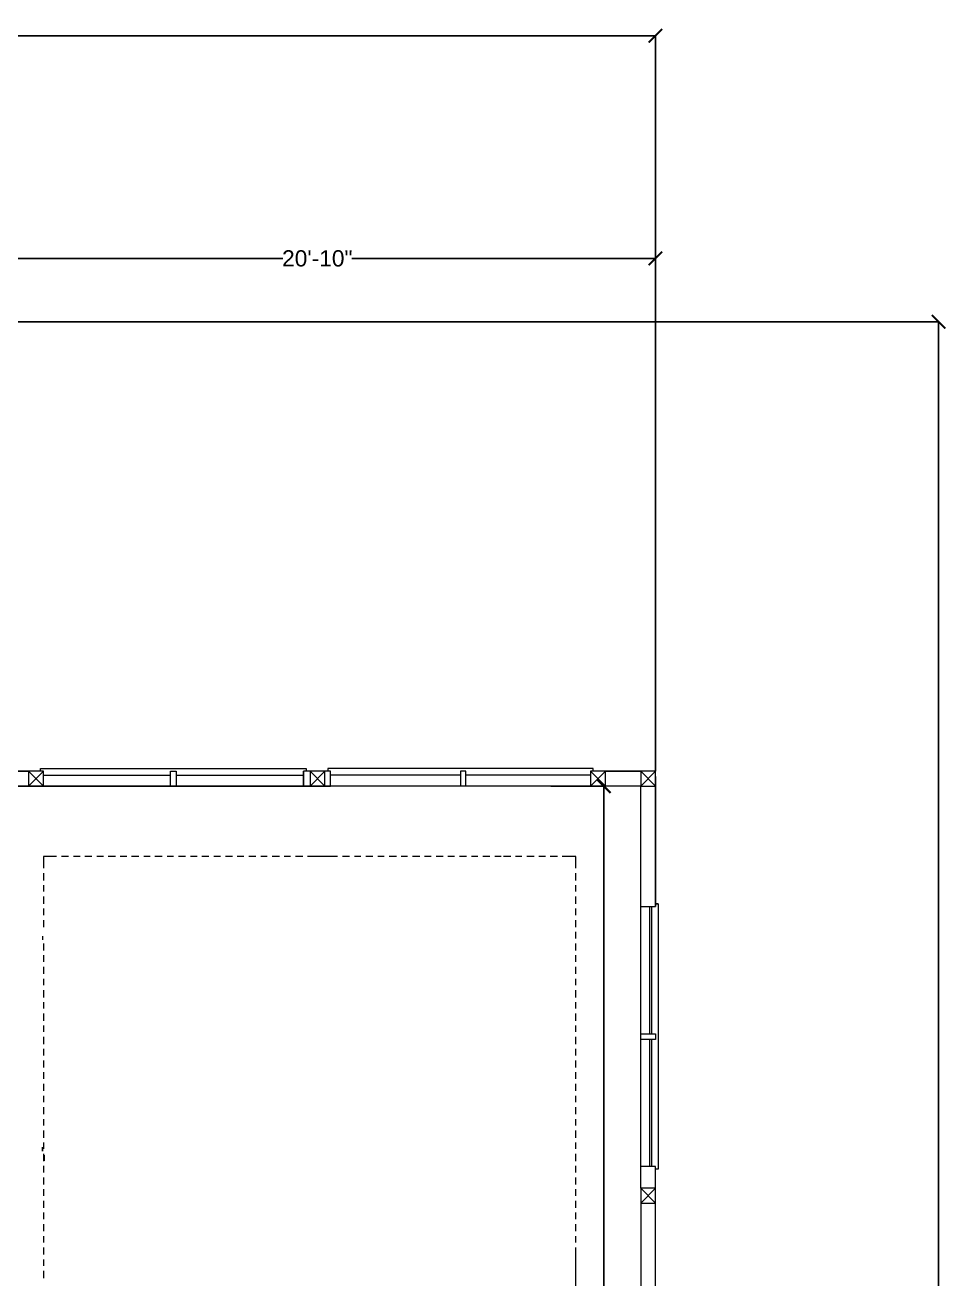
# Model space of a CAD drawing. Header units: inches. Extents: x 38 to 8673, y 1 to 7200.
# Drawn here: x 5024.2 to 5367.1, y 3825.8 to 4288.9 of the extents above; entities that cross this region are included whole.
import ezdxf

# ---------------------------------------------------------------- set-up
doc = ezdxf.new("R2010")
doc.units = ezdxf.units.IN
doc.header["$MEASUREMENT"] = 0
doc.layers.add('PDF_Layer 2', color=7, linetype='Continuous', true_color=0x221f1f)
doc.styles.get("Standard").update_dxf_attribs({"font": 'arial.ttf'})
doc.dimstyles.get("Standard").update_dxf_attribs({"dimtxt": 6, "dimasz": 5, "dimexe": 0.18, "dimexo": 0.0625, "dimgap": 0.09, "dimtad": 0, "dimtih": 1, "dimtoh": 1, "dimdec": 0, "dimzin": 0, "dimdsep": 46, "dimlunit": 4, "dimtxsty": 'Standard', "dimblk": 'ARCHTICK', "dimcen": 0.09, "dimclrd": 3, "dimclre": 3, "dimclrt": 1, "dimadec": 0, "dimazin": 0, "dimtfac": 1, "dimtdec": 0, "dimtofl": 0, "dimtmove": 0, "dimatfit": 3, "dimfxl": 100, "dimtolj": 1, "dimtzin": 0, "dimarcsym": 0})

# ---------------------------------------------------------------- blocks, each defined once
blk = doc.blocks.new('_ArchTick')
at = {"color": 0, "linetype": 'ByBlock', "const_width": 0.15}
blk.add_lwpolyline([(-0.5, -0.5), (0.5, 0.5)], dxfattribs=at)
blk = doc.blocks.new('*D78')
at = {"layer": 'Defpoints', "color": 0, "transparency": 16777216}
for p in [(5218.17, 4007.82), (5237.81, 4007.82), (5218.17, 3534.78)]:
    blk.add_point(p, dxfattribs=at)
at = {"layer": 'PDF_Layer 2', "color": 3, "lineweight": -2, "transparency": 16777216}
for p, q in [((5218.23, 4007.82), (5237.99, 4007.82)), ((5237.81, 4007.82), (5237.81, 3774.46)), ((5237.81, 3534.78), (5237.81, 3768.14)), ((5218.23, 3534.78), (5237.99, 3534.78))]:
    blk.add_line(p, q, dxfattribs=at)
at = {"layer": 'PDF_Layer 2', "color": 3, "lineweight": -2, "transparency": 16777216, "xscale": 5, "yscale": 5, "zscale": 5}
for p, rotation in [((5237.81, 4007.82), 90), ((5237.81, 3534.78), 270)]:
    blk.add_blockref('_ArchTick', p, dxfattribs=dict(at, rotation=rotation))
at = {"layer": 'PDF_Layer 2', "color": 1, "transparency": 16777216, "insert": (5237.81, 3771.3), "char_height": 6, "attachment_point": 5}
blk.add_mtext('\\A1;39\'-5"', dxfattribs=at)
blk = doc.blocks.new('*D107')
at = {"layer": 'Defpoints', "color": 0, "transparency": 16777216}
for p in [(5256.89, 4202.71), (5007.23, 4013.34), (5256.89, 4013.34)]:
    blk.add_point(p, dxfattribs=at)
at = {"layer": 'PDF_Layer 2', "color": 3, "lineweight": -2, "transparency": 16777216}
for p, q in [((5007.23, 4013.4), (5007.23, 4202.89)), ((5007.23, 4202.71), (5119.28, 4202.71)), ((5256.89, 4202.71), (5144.84, 4202.71)), ((5256.89, 4013.4), (5256.89, 4202.89))]:
    blk.add_line(p, q, dxfattribs=at)
at = {"layer": 'PDF_Layer 2', "color": 3, "lineweight": -2, "transparency": 16777216, "xscale": 5, "yscale": 5, "zscale": 5, "rotation": 180}
blk.add_blockref('_ArchTick', (5007.23, 4202.71), dxfattribs=at)
at = {"layer": 'PDF_Layer 2', "color": 3, "lineweight": -2, "transparency": 16777216, "xscale": 5, "yscale": 5, "zscale": 5}
blk.add_blockref('_ArchTick', (5256.89, 4202.71), dxfattribs=at)
at = {"layer": 'PDF_Layer 2', "color": 1, "transparency": 16777216, "insert": (5132.06, 4202.71), "char_height": 6, "attachment_point": 5}
blk.add_mtext('\\A1;20\'-10"', dxfattribs=at)
blk = doc.blocks.new('*D79')
at = {"layer": 'Defpoints', "color": 0, "transparency": 16777216}
for p in [(5256.89, 4284.97), (4190.85, 4179.34), (5256.89, 4013.34)]:
    blk.add_point(p, dxfattribs=at)
at = {"layer": 'PDF_Layer 2', "color": 3, "lineweight": -2, "transparency": 16777216}
for p, q in [((4190.85, 4179.4), (4190.85, 4285.15)), ((4190.85, 4284.97), (4711.14, 4284.97)), ((5256.89, 4284.97), (4736.6, 4284.97)), ((5256.89, 4013.4), (5256.89, 4285.15))]:
    blk.add_line(p, q, dxfattribs=at)
at = {"layer": 'PDF_Layer 2', "color": 3, "lineweight": -2, "transparency": 16777216, "xscale": 5, "yscale": 5, "zscale": 5, "rotation": 180}
blk.add_blockref('_ArchTick', (4190.85, 4284.97), dxfattribs=at)
at = {"layer": 'PDF_Layer 2', "color": 3, "lineweight": -2, "transparency": 16777216, "xscale": 5, "yscale": 5, "zscale": 5}
blk.add_blockref('_ArchTick', (5256.89, 4284.97), dxfattribs=at)
at = {"layer": 'PDF_Layer 2', "color": 1, "transparency": 16777216, "insert": (4723.87, 4284.97), "char_height": 6, "attachment_point": 5}
blk.add_mtext('\\A1;88\'-10"', dxfattribs=at)
blk = doc.blocks.new('*D80')
at = {"layer": 'Defpoints', "color": 0, "transparency": 16777216}
for p in [(4442.85, 4179.34), (5361.42, 4179.34), (4831.09, 3315.26)]:
    blk.add_point(p, dxfattribs=at)
at = {"layer": 'PDF_Layer 2', "color": 3, "lineweight": -2, "transparency": 16777216}
for p, q in [((4442.91, 4179.34), (5361.6, 4179.34)), ((5361.42, 4179.34), (5361.42, 3750.4)), ((5361.42, 3315.26), (5361.42, 3744.2)), ((4831.15, 3315.26), (5361.6, 3315.26))]:
    blk.add_line(p, q, dxfattribs=at)
at = {"layer": 'PDF_Layer 2', "color": 3, "lineweight": -2, "transparency": 16777216, "xscale": 5, "yscale": 5, "zscale": 5}
for p, rotation in [((5361.42, 4179.34), 90), ((5361.42, 3315.26), 270)]:
    blk.add_blockref('_ArchTick', p, dxfattribs=dict(at, rotation=rotation))
at = {"layer": 'PDF_Layer 2', "color": 1, "transparency": 16777216, "insert": (5361.42, 3747.3), "char_height": 6, "attachment_point": 5}
blk.add_mtext("\\A1;72'", dxfattribs=at)

msp = doc.modelspace()

# ---------------------------------------------------------------- linework, layer by layer
at = {"layer": 'PDF_Layer 2', "color": 18, "true_color": 0x000000}
for p, q in [((5025.41, 4013.34), (5012.37, 4013.34)), ((5025.41, 4013.34), (5030.93, 4007.82)), ((5126.93, 4013.34), (5126.93, 4007.82)), ((5238.41, 4013.34), (5251.45, 4013.34)), ((5256.89, 4011.34), (5256.89, 3963.34)), ((5012.37, 4007.82), (5132.37, 4007.82)), ((5257.93, 3964.3), (5256.89, 3964.3))]:
    msp.add_line(p, q, dxfattribs=at)
at = {"layer": 'PDF_Layer 2', "color": 18, "lineweight": 0, "true_color": 0x000000}
for p, q in [((5251.45, 3859.34), (5251.45, 3867.34)), ((5256.89, 3859.34), (5256.89, 3867.34)), ((5251.45, 3853.82), (5251.45, 3819.34)), ((5256.89, 3819.34), (5256.89, 3853.82))]:
    msp.add_line(p, q, dxfattribs=at)
for points in [[(5030.93, 4013.34), (5025.41, 4007.82)], [(5025.41, 4007.82), (5030.93, 4007.82), (5030.93, 4013.34), (5025.41, 4013.34)], [(5025.41, 4007.82), (5030.93, 4007.82), (5030.93, 4013.34), (5025.41, 4013.34)], [(5129.37, 4007.82), (5134.89, 4007.82), (5134.89, 4013.34), (5129.37, 4013.34)], [(5232.89, 4013.34), (5238.41, 4007.82)], [(5238.41, 4013.34), (5232.89, 4007.82)], [(5232.89, 4007.82), (5238.41, 4007.82), (5238.41, 4013.34), (5232.89, 4013.34)], [(5232.89, 4007.82), (5238.41, 4007.82), (5238.41, 4013.34), (5232.89, 4013.34)], [(5251.45, 4013.34), (5256.89, 4007.82)], [(5256.89, 4013.34), (5251.45, 4007.82)], [(5251.45, 4007.82), (5256.89, 4007.82), (5256.89, 4013.34), (5251.45, 4013.34)], [(5251.45, 4007.82), (5256.89, 4007.82), (5256.89, 4013.34), (5251.45, 4013.34)], [(5251.45, 3853.82), (5256.89, 3853.82), (5256.89, 3859.34), (5251.45, 3859.34)]]:
    msp.add_lwpolyline(points, close=True, dxfattribs=at)
for points in [[(5029.89, 4013.34), (5029.89, 4014.3), (5077.17, 4014.3), (5078.93, 4014.3), (5127.89, 4014.3), (5127.89, 4013.34)], [(5030.93, 4011.82), (5077.89, 4011.82)], [(5077.89, 4007.82), (5077.89, 4013.34), (5079.89, 4013.34), (5079.89, 4007.82)], [(5079.89, 4011.82), (5126.93, 4011.82)], [(5126.93, 4007.82), (5136.92, 4007.82), (5136.92, 4013.34), (5126.93, 4013.34)], [(5251.45, 4007.82), (5251.45, 4007.82), (5251.45, 4007.82), (5251.45, 4007.82), (5182.89, 4007.82), (5134.89, 4007.82), (5129.37, 4013.34)], [(5129.37, 4007.82), (5134.89, 4013.34)], [(5233.93, 4013.34), (5233.93, 4014.3), (5186.65, 4014.3), (5184.89, 4014.3), (5135.93, 4014.3), (5135.93, 4013.34)], [(5184.93, 4011.82), (5136.92, 4011.82)], [(5186.93, 4007.82), (5186.93, 4013.34), (5184.93, 4013.34), (5184.93, 4007.82)], [(5232.89, 4011.82), (5186.93, 4011.82)], [(5140.77, 4007.82), (5129.65, 4007.82)], [(5256.89, 3867.34), (5251.45, 3867.34), (5251.45, 3915.34), (5251.45, 3963.34), (5251.45, 4007.82), (5251.45, 4007.82)], [(5030.93, 3981.82), (5030.93, 3977.5)], [(5035.81, 3981.82), (5030.93, 3981.82)], [(5040.21, 3981.82), (5037.57, 3981.82)], [(5044.45, 3981.82), (5042.05, 3981.82)], [(5048.85, 3981.82), (5046.21, 3981.82)], [(5053.09, 3981.82), (5050.69, 3981.82)], [(5057.49, 3981.82), (5054.85, 3981.82)], [(5061.73, 3981.82), (5059.33, 3981.82)], [(5066.13, 3981.82), (5063.49, 3981.82)], [(5070.37, 3981.82), (5067.97, 3981.82)], [(5074.77, 3981.82), (5072.13, 3981.82)], [(5079.01, 3981.82), (5076.61, 3981.82)], [(5083.41, 3981.82), (5080.77, 3981.82)], [(5087.65, 3981.82), (5085.25, 3981.82)], [(5092.05, 3981.82), (5089.41, 3981.82)], [(5096.29, 3981.82), (5093.89, 3981.82)], [(5100.77, 3981.82), (5098.13, 3981.82)], [(5104.93, 3981.82), (5102.53, 3981.82)], [(5109.41, 3981.82), (5106.77, 3981.82)], [(5113.57, 3981.82), (5111.17, 3981.82)], [(5118.05, 3981.82), (5115.41, 3981.82)], [(5122.21, 3981.82), (5119.81, 3981.82)], [(5126.69, 3981.82), (5124.05, 3981.82)], [(5130.85, 3981.82), (5128.45, 3981.82)], [(5139.49, 3981.82), (5129.65, 3981.82)], [(5135.33, 3981.82), (5132.69, 3981.82)], [(5139.49, 3981.82), (5137.09, 3981.82)], [(5143.97, 3981.82), (5141.33, 3981.82)], [(5148.13, 3981.82), (5145.73, 3981.82)], [(5152.61, 3981.82), (5149.97, 3981.82)], [(5156.77, 3981.82), (5154.37, 3981.82)], [(5161.25, 3981.82), (5158.61, 3981.82)], [(5165.41, 3981.82), (5163.01, 3981.82)], [(5169.89, 3981.82), (5167.25, 3981.82)], [(5174.05, 3981.82), (5171.65, 3981.82)], [(5178.53, 3981.82), (5175.89, 3981.82)], [(5182.69, 3981.82), (5180.29, 3981.82)], [(5187.17, 3981.82), (5184.53, 3981.82)], [(5191.33, 3981.82), (5188.93, 3981.82)], [(5195.81, 3981.82), (5193.17, 3981.82)], [(5199.97, 3981.82), (5197.57, 3981.82)], [(5203.45, 3981.82), (5200.81, 3981.82)], [(5207.61, 3981.82), (5205.21, 3981.82)], [(5212.09, 3981.82), (5209.45, 3981.82)], [(5216.25, 3981.82), (5213.85, 3981.82)], [(5220.73, 3981.82), (5218.09, 3981.82)], [(5227.45, 3977.5), (5227.45, 3981.82), (5222.49, 3981.82)], [(5030.93, 3975.66), (5030.93, 3973.02)], [(5227.45, 3973.02), (5227.45, 3975.66)], [(5030.93, 3971.26), (5030.93, 3968.86)], [(5227.45, 3968.86), (5227.45, 3971.26)], [(5030.93, 3967.02), (5030.93, 3964.38)], [(5227.45, 3964.38), (5227.45, 3967.02)], [(5257.93, 3964.3), (5257.93, 3964.3), (5257.93, 3925.1), (5257.93, 3915.34), (5257.93, 3866.3), (5256.89, 3866.3)], [(5030.93, 3962.62), (5030.93, 3960.22)], [(5227.45, 3960.22), (5227.45, 3962.62)], [(5251.45, 3963.34), (5256.89, 3963.34)], [(5254.65, 3963.34), (5254.65, 3916.3)], [(5255.45, 3963.34), (5255.45, 3916.3)], [(5030.93, 3958.38), (5030.93, 3955.74)], [(5227.45, 3955.74), (5227.45, 3958.38)], [(5030.77, 3951.02), (5030.77, 3952.38), (5030.77, 3952.46)], [(5227.45, 3951.58), (5227.45, 3953.98)], [(5030.93, 3949.74), (5030.93, 3947.1)], [(5227.45, 3947.1), (5227.45, 3949.74)], [(5030.93, 3945.34), (5030.93, 3942.94)], [(5030.93, 3941.1), (5030.93, 3938.46)], [(5227.45, 3942.94), (5227.45, 3945.34)], [(5227.45, 3938.46), (5227.45, 3941.1)], [(5030.93, 3936.7), (5030.93, 3934.3)], [(5227.45, 3934.3), (5227.45, 3936.7)], [(5030.93, 3932.46), (5030.93, 3929.82)], [(5227.45, 3929.82), (5227.45, 3932.46)], [(5030.93, 3928.06), (5030.93, 3925.66)], [(5227.45, 3925.66), (5227.45, 3928.06)], [(5030.93, 3923.82), (5030.93, 3921.18)], [(5227.45, 3921.18), (5227.45, 3923.82)], [(5030.93, 3919.42), (5030.93, 3917.02)], [(5227.45, 3917.02), (5227.45, 3919.42)], [(5030.93, 3915.18), (5030.93, 3912.54)], [(5227.45, 3912.54), (5227.45, 3915.18)], [(5251.45, 3916.3), (5256.89, 3916.3), (5256.89, 3914.3), (5251.45, 3914.3)], [(5254.65, 3914.3), (5254.65, 3867.34)], [(5255.45, 3914.3), (5255.45, 3867.34)], [(5030.93, 3910.78), (5030.93, 3908.38)], [(5227.45, 3908.38), (5227.45, 3910.78)], [(5030.93, 3906.54), (5030.93, 3903.9)], [(5227.45, 3903.9), (5227.45, 3906.54)], [(5030.93, 3902.14), (5030.93, 3899.74)], [(5227.45, 3899.74), (5227.45, 3902.14)], [(5030.93, 3897.9), (5030.93, 3895.26)], [(5227.45, 3895.26), (5227.45, 3897.9)], [(5030.93, 3893.5), (5030.93, 3891.1)], [(5227.45, 3891.1), (5227.45, 3893.5)], [(5030.93, 3889.26), (5030.93, 3886.62)], [(5227.45, 3886.62), (5227.45, 3889.26)], [(5030.93, 3884.86), (5030.93, 3882.46)], [(5227.45, 3882.46), (5227.45, 3884.86)], [(5030.93, 3880.62), (5030.93, 3877.98)], [(5030.93, 3876.22), (5030.93, 3873.82)], [(5227.45, 3877.98), (5227.45, 3880.62)], [(5227.45, 3873.82), (5227.45, 3876.22)], [(5030.45, 3874.46), (5030.45, 3873.1), (5030.45, 3873.02)], [(5030.77, 3873.02), (5030.77, 3874.38), (5030.77, 3874.46)], [(5030.93, 3871.98), (5030.93, 3869.34)], [(5031.33, 3869.42), (5031.33, 3870.78), (5031.33, 3871.5)], [(5227.45, 3869.34), (5227.45, 3871.98)], [(5030.93, 3867.58), (5030.93, 3865.18)], [(5227.45, 3865.18), (5227.45, 3867.58)], [(5030.93, 3863.34), (5030.93, 3860.7)], [(5227.45, 3860.7), (5227.45, 3863.34)], [(5030.93, 3858.94), (5030.93, 3856.54)], [(5227.45, 3856.54), (5227.45, 3858.94)], [(5256.89, 3859.34), (5251.45, 3853.82)], [(5251.45, 3859.34), (5256.89, 3853.82)], [(5030.93, 3854.7), (5030.93, 3852.06)], [(5227.45, 3852.06), (5227.45, 3854.7)], [(5030.93, 3850.3), (5030.93, 3847.9)], [(5227.45, 3847.9), (5227.45, 3850.3)], [(5030.93, 3846.06), (5030.93, 3843.42)], [(5227.45, 3843.42), (5227.45, 3846.06)], [(5030.93, 3841.66), (5030.93, 3839.26)], [(5227.45, 3839.26), (5227.45, 3841.66)], [(5030.93, 3837.42), (5030.93, 3834.78)], [(5227.45, 3834.78), (5227.45, 3837.42)], [(5227.45, 3803.58), (5227.45, 3836.38)], [(5030.93, 3833.02), (5030.93, 3830.62)], [(5227.45, 3830.62), (5227.45, 3833.02)], [(5030.93, 3828.78), (5030.93, 3826.14)], [(5227.45, 3826.14), (5227.45, 3828.78)]]:
    msp.add_lwpolyline(points, dxfattribs=at)

# ---------------------------------------------------------------- dimensions: what is measured, and where the dimension line sits
at = {"layer": 'PDF_Layer 2', "color": 18, "true_color": 0x000000}
for base, p1, picture, middle in [((5256.89, 4284.97), (4190.85, 4179.34), '*D79', (4723.87, 4284.97)), ((5256.89, 4202.71), (5007.23, 4013.34), '*D107', (5132.06, 4202.71))]:
    dim = msp.add_linear_dim(base=base, p1=p1, p2=(5256.89, 4013.34), dimstyle='Standard', dxfattribs=at)
    dim.commit()
    dim.dimension.update_dxf_attribs({"geometry": picture, "text_midpoint": middle})
for base, p1, p2, picture, middle in [((5361.42, 4179.34), (4831.09, 3315.26), (4442.85, 4179.34), '*D80', (5361.42, 3747.3)), ((5237.81, 4007.82), (5218.17, 3534.78), (5218.17, 4007.82), '*D78', (5237.81, 3771.3))]:
    dim = msp.add_linear_dim(base=base, p1=p1, p2=p2, angle=90, dimstyle='Standard', dxfattribs=at)
    dim.commit()
    dim.dimension.update_dxf_attribs({"geometry": picture, "text_midpoint": middle})

doc.saveas('drawing.dxf')
